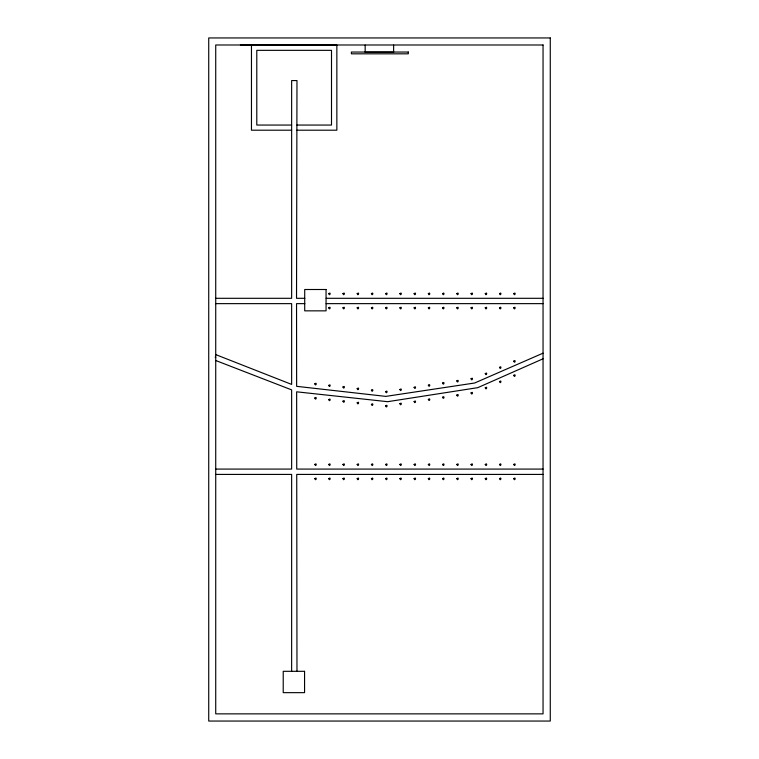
<?xml version="1.0" encoding="UTF-8"?>
<svg xmlns="http://www.w3.org/2000/svg" width="759" height="759" viewBox="0 0 759 759"><rect width="100%" height="100%" fill="white"/><g stroke="black" fill="none" stroke-linecap="round" stroke-linejoin="round"><path stroke-width="1.14" d="M215.727 298.306L291.636 298.306L291.636 80.568L296.978 80.568L296.532 298.306L304.824 298.306M543.046 358.798L477.8 387.65L387.631 401.691L296.646 391.815L296.731 469.081L543.046 469.081M543.046 353.172L474.631 383.01L385.771 396.388L296.636 386.331L296.541 303.638L304.833 303.638M291.636 125.055L256.789 125.055L256.789 50.341L331.503 50.341L331.503 125.055L296.978 125.055M291.636 130.197L251.466 130.197L251.466 44.99L240.404 44.809L336.854 44.99L336.854 130.197L296.978 130.197M326.161 298.306L543.046 298.306M215.727 303.638L291.636 303.638L291.636 384.415L215.727 354.605M326.171 303.638L543.046 303.638M215.727 469.081L291.636 469.081L291.636 389.879L215.727 360.506M215.727 474.413L291.636 474.413L291.636 671.307M543.046 474.413L296.731 474.413L296.978 671.307M215.11 357.233L215.727 357.47M393.627 45.113L393.627 52.229L365.164 52.229L365.164 45.113M314.795 383.845C315.886 387.242 317.433 381.445 314.795 383.845M314.795 398.039C315.886 401.435 317.433 395.638 314.795 398.039M328.713 293.629C329.804 297.025 331.36 291.228 328.713 293.629M328.713 307.822C329.804 311.218 331.351 305.422 328.713 307.822M314.795 464.432C315.886 467.829 317.433 462.032 314.795 464.432M314.795 478.625C315.886 482.022 317.433 476.235 314.795 478.625M328.713 385.411C329.804 388.807 331.36 383.01 328.713 385.411M328.713 399.604C329.804 403.001 331.36 397.204 328.713 399.604M342.945 293.629C344.036 297.025 345.592 291.228 342.945 293.629M342.945 307.822C344.036 311.218 345.582 305.422 342.945 307.822M328.713 464.432C329.804 467.829 331.36 462.032 328.713 464.432M328.713 478.625C329.804 482.022 331.351 476.235 328.713 478.625M342.945 387.005C344.036 390.401 345.592 384.604 342.945 387.005M342.945 401.198C344.036 404.594 345.592 398.807 342.945 401.198M357.176 293.629C358.267 297.025 359.823 291.228 357.176 293.629M357.176 307.822C358.267 311.218 359.813 305.422 357.176 307.822M342.945 464.432C344.036 467.829 345.592 462.032 342.945 464.432M342.945 478.625C344.036 482.022 345.582 476.235 342.945 478.625M357.176 388.599C358.267 391.995 359.823 386.198 357.176 388.599M357.176 402.792C358.267 406.188 359.823 400.391 357.176 402.792M371.407 293.629C372.498 297.025 374.054 291.228 371.407 293.629M371.407 307.822C372.498 311.218 374.045 305.422 371.407 307.822M357.176 464.432C358.267 467.829 359.823 462.032 357.176 464.432M357.176 478.625C358.267 482.022 359.813 476.235 357.176 478.625M371.407 390.192C372.498 393.589 374.054 387.792 371.407 390.192M385.638 293.629C386.729 297.025 388.285 291.228 385.638 293.629M371.407 404.386C372.498 407.782 374.054 401.985 371.407 404.386M385.638 307.822C386.729 311.218 388.276 305.422 385.638 307.822M371.407 464.432C372.498 467.829 374.054 462.032 371.407 464.432M371.407 478.625C372.498 482.022 374.045 476.235 371.407 478.625M385.638 391.672C386.729 395.069 388.285 389.272 385.638 391.672M399.87 293.629C400.961 297.025 402.517 291.228 399.87 293.629M385.638 405.866C386.729 409.262 388.285 403.475 385.638 405.866M399.87 307.822C400.961 311.218 402.507 305.422 399.87 307.822M385.638 464.432C386.729 467.829 388.285 462.032 385.638 464.432M385.638 478.625C386.729 482.022 388.276 476.235 385.638 478.625M399.87 389.519C400.961 392.915 402.517 387.118 399.87 389.519M414.101 293.629C415.192 297.044 416.757 291.219 414.101 293.629M399.87 403.712C400.961 407.109 402.517 401.321 399.87 403.712M414.101 307.822C415.192 311.237 416.757 305.412 414.101 307.822M399.87 464.432C400.961 467.829 402.517 462.032 399.87 464.432M399.87 478.625C400.961 482.022 402.507 476.235 399.87 478.625M414.101 387.365C415.192 390.762 416.748 384.965 414.101 387.365M414.101 401.558C415.192 404.955 416.748 399.158 414.101 401.558M428.332 293.629C429.423 297.025 430.979 291.228 428.332 293.629M428.332 307.822C429.423 311.218 430.97 305.422 428.332 307.822M414.101 464.432C415.192 467.848 416.757 462.022 414.101 464.432M414.101 478.625C415.192 482.041 416.757 476.216 414.101 478.625M428.332 385.211C429.423 388.608 430.979 382.821 428.332 385.211M428.332 399.414C429.423 402.811 430.979 397.014 428.332 399.414M442.563 293.629C443.654 297.025 445.21 291.228 442.563 293.629M442.563 307.822C443.654 311.218 445.201 305.422 442.563 307.822M428.332 464.432C429.423 467.829 430.979 462.032 428.332 464.432M428.332 478.625C429.423 482.022 430.97 476.235 428.332 478.625M442.563 383.067C443.654 386.464 445.21 380.667 442.563 383.067M442.563 397.261C443.654 400.657 445.21 394.86 442.563 397.261M456.795 293.629C457.886 297.025 459.442 291.228 456.795 293.629M456.795 307.822C457.886 311.218 459.432 305.422 456.795 307.822M442.563 464.432C443.654 467.829 445.21 462.032 442.563 464.432M442.563 478.625C443.654 482.022 445.201 476.235 442.563 478.625M456.795 380.904C457.886 384.301 459.442 378.513 456.795 380.904M456.795 395.107C457.886 398.503 459.442 392.707 456.795 395.107M471.026 293.629C472.117 297.025 473.673 291.228 471.026 293.629M471.026 307.822C472.117 311.218 473.663 305.422 471.026 307.822M456.795 464.432C457.886 467.829 459.442 462.032 456.795 464.432M456.795 478.625C457.886 482.022 459.432 476.235 456.795 478.625M471.026 378.76C472.117 382.156 473.673 376.36 471.026 378.76M471.026 392.953C472.117 396.35 473.673 390.553 471.026 392.953M485.257 293.629C486.348 297.025 487.904 291.228 485.257 293.629M485.257 307.822C486.348 311.218 487.895 305.422 485.257 307.822M471.026 464.432C472.117 467.829 473.673 462.032 471.026 464.432M471.026 478.625C472.117 482.022 473.663 476.235 471.026 478.625M485.257 373.599C486.348 376.995 487.904 371.198 485.257 373.599M485.257 387.792C486.348 391.189 487.904 385.401 485.257 387.792M499.488 293.629C500.579 297.025 502.135 291.228 499.488 293.629M499.488 307.822C500.579 311.218 502.126 305.422 499.488 307.822M485.257 464.432C486.348 467.829 487.904 462.032 485.257 464.432M499.488 367.375C500.579 370.772 502.135 364.984 499.488 367.375M485.257 478.625C486.348 482.022 487.895 476.235 485.257 478.625M499.488 381.578C500.579 384.974 502.135 379.177 499.488 381.578M513.72 293.629C514.811 297.025 516.367 291.228 513.72 293.629M513.72 307.822C514.811 311.218 516.357 305.422 513.72 307.822M499.488 464.432C500.579 467.829 502.135 462.032 499.488 464.432M513.72 361.161C514.811 364.557 516.367 358.76 513.72 361.161M499.488 478.625C500.579 482.022 502.126 476.235 499.488 478.625M513.72 375.354C514.811 378.75 516.367 372.954 513.72 375.354M513.72 464.432C514.811 467.829 516.367 462.032 513.72 464.432M513.72 478.625C514.811 482.022 516.357 476.235 513.72 478.625M550.275 37.95L208.725 37.95L208.725 721.05L550.275 721.05L550.275 37.95M543.046 44.99L215.727 44.99L215.727 713.858L543.046 713.858L543.046 44.99M408.314 52.048L351.389 52.048L351.389 53.823L408.314 53.823L408.314 52.048M326.057 289.502L304.71 289.502L304.71 310.848L326.057 310.848L326.057 289.502M304.568 671.307L283.221 671.307L283.221 692.654L304.568 692.654L304.568 671.307"/></g></svg>
